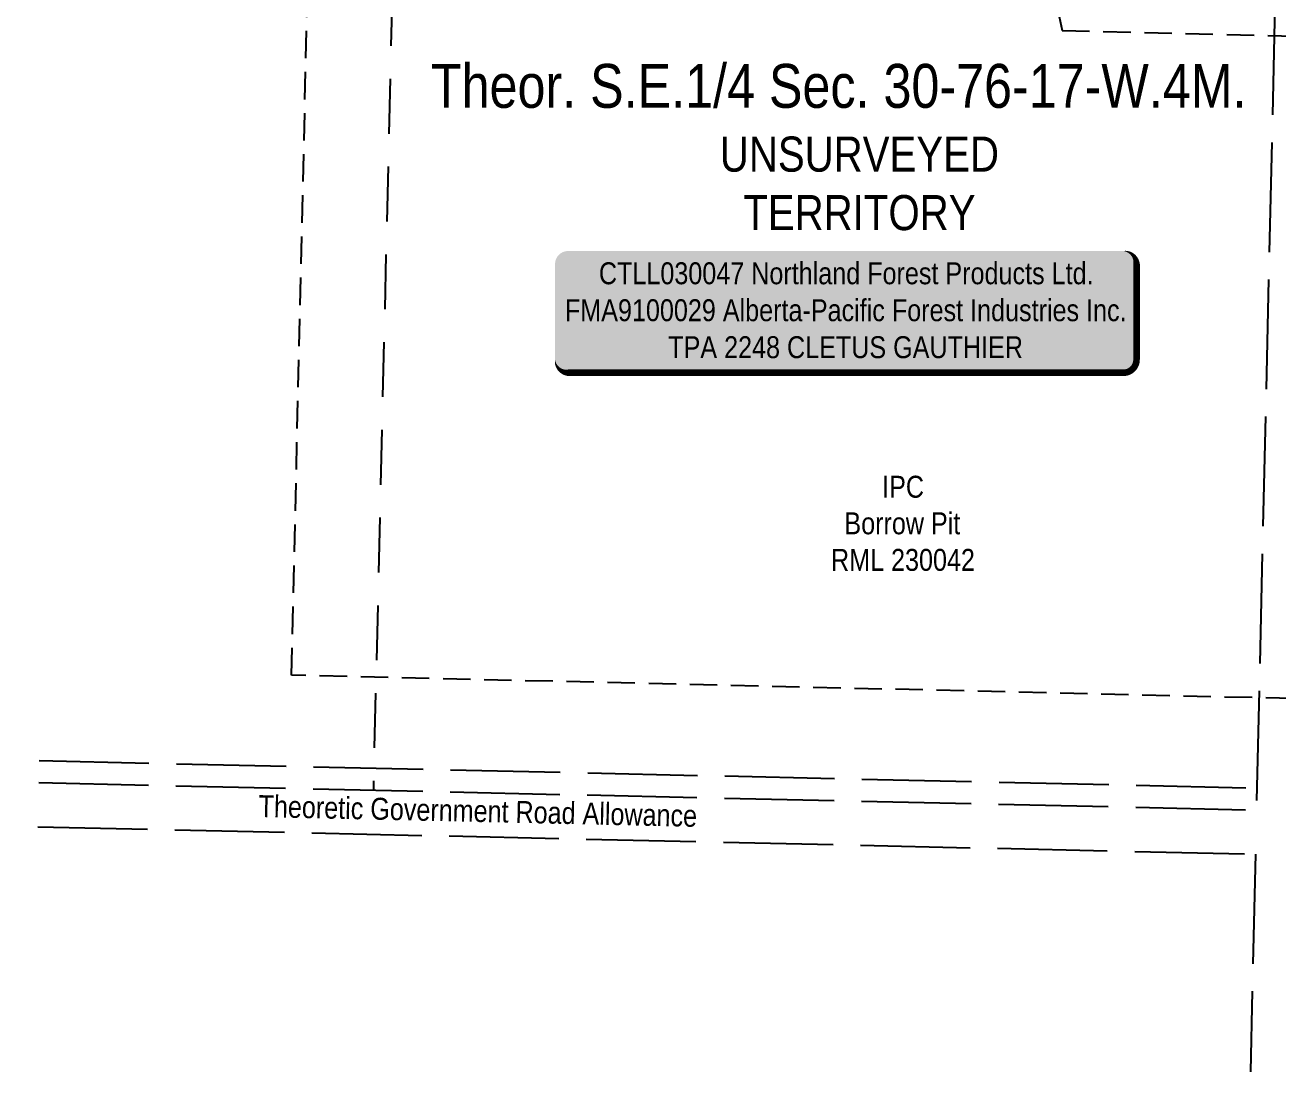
# Model space of a CAD drawing. Extents: x 395420 to 400963, y 6163329 to 6167492.
# Drawn here: x 397423 to 397994, y 6163349 to 6163826 of the extents above; entities that cross this region are included whole.
import ezdxf
from ezdxf.enums import TextEntityAlignment as Align

# ---------------------------------------------------------------- set-up
doc = ezdxf.new("R2010")
doc.units = 0
doc.header["$LTSCALE"] = 5
for name, pattern in [('foc-ACCESSROAD', [3.75, 2.5, -1.25]), ('foc-LSD', [8, 5, -3]), ('foc-UNSURVEYED', [12.5, 10, -2.5])]:
    doc.linetypes.add(name, pattern=pattern)
for name, color, linetype in [('AS-WILDLIFE', 131, 'Continuous'), ('C-SYMBOL', 7, 'Continuous'), ('C-WS', 13, 'foc-ACCESSROAD'), ('L-ROAD-T', 7, 'Continuous'), ('L-SECTION-LSD', 7, 'foc-LSD'), ('L-UNS-T', 3, 'Continuous'), ('L-USEC', 7, 'foc-UNSURVEYED')]:
    doc.layers.add(name, color=color, linetype=linetype)
doc.layers.add('C-WS-T', color=13, linetype='Continuous', lineweight=9)
doc.styles.add('175L', font='ARIALN.TTF', dxfattribs={"height": 20})
doc.styles.add('80', font='ARIALN.TTF', dxfattribs={"height": 10})
doc.styles.add('80L', font='ARIALN.TTF', dxfattribs={"height": 10})

# ---------------------------------------------------------------- blocks, each defined once
blk = doc.blocks.new('*U34')
h = blk.add_hatch(color=255)
edge = h.paths.add_edge_path()
edge.add_line((-126.5, -28.5), (126.5, -28.5))
edge.add_arc((126.5, -22.5), 6, 270, 360)
edge.add_line((132.5, -22.5), (132.5, 21))
edge.add_arc((126.5, 21), 6, 0, 90)
edge.add_line((126.5, 27), (-126.5, 27))
edge.add_arc((-126.5, 21), 6, 90, 180)
edge.add_line((-132.5, 21), (-132.5, -22.5))
edge.add_arc((-126.5, -22.5), 6, 180, 270)
at = {"color": 44, "flags": 128}
blk.add_lwpolyline([(-126.5, -28.5, 3, 3, 0), (126.5, -28.5, 3, 3, 0.414214), (132.5, -22.5, 3, 3, 0), (132.5, 21, 3, 0, 0.414214), (126.5, 27, 0, 0, 0), (-126.5, 27, 0, 0, 0.414214), (-132.5, 21, 0, 0, 0), (-132.5, -22.5, 0, 3, 0.414214)], format="xyseb", close=True, dxfattribs=at)
at = {"color": 44, "style": '80'}
blk.add_attdef('ENTER_TEXT_001', (-35.99, -5), '', height=10, dxfattribs=at)

msp = doc.modelspace()

# ---------------------------------------------------------------- linework, layer by layer
at = {"layer": 'C-WS'}
msp.add_lwpolyline([(397821.52, 6163931.073), (397877.339, 6163929.769), (397874.077, 6163911.273), (397886.261, 6163871.312), (397896.081, 6163823.917), (398064.643, 6163819.977), (398057.589, 6163518.172), (397544.926, 6163530.154), (397554.442, 6163937.316), (397821.52, 6163931.073)], close=True, dxfattribs=at)
at = {"layer": 'L-SECTION-LSD'}
msp.add_line((397601.153, 6164281.781), (397582.202, 6163477.768), dxfattribs=at)
at = {"layer": 'L-USEC'}
for p, q in [((398003.141, 6164272.841), (397984.603, 6163468.738)), ((397180.012, 6163496.851), (397984.817, 6163478.79)), ((397179.801, 6163486.799), (397984.603, 6163468.738)), ((397179.335, 6163466.695), (397984.14, 6163448.634)), ((397984.14, 6163448.634), (397981.852, 6163349.355))]:
    msp.add_line(p, q, dxfattribs=at)

# ---------------------------------------------------------------- block references
at = {"layer": 'AS-WILDLIFE'}
ref = msp.add_blockref('*U34', (397797.49, 6163696.483), dxfattribs=at)
ref.add_attrib('ENTER_TEXT_001', 'CTLL030047 Northland Forest Products Ltd.', (397684.99, 6163708.32), dxfattribs={"layer": '0', "color": 44, "height": 10, "style": '80'})
ref.add_attrib('ENTER_TEXT_002', 'FMA9100029 Alberta-Pacific Forest Industries Inc.', (397669.506, 6163691.483), dxfattribs={"layer": '0', "color": 44, "height": 10, "style": '80'})
ref.add_attrib('ENTER_TEXT_003', 'TPA 2248 CLETUS GAUTHIER', (397716.583, 6163674.639), dxfattribs={"layer": '0', "color": 44, "height": 10, "style": '80'})

# ---------------------------------------------------------------- texts
at = {"layer": 'C-SYMBOL', "color": 3, "style": '175L'}
msp.add_text('Theor. S.E.1/4 Sec. 30-76-17-W.4M.', height=19.99232, dxfattribs=at).set_placement((397794.276, 6163782.726), align=Align.BOTTOM_CENTER)
at = {"layer": 'C-WS-T', "insert": (397732.365, 6163621.038), "char_height": 9.99616, "attachment_point": 1, "style": '80L'}
msp.add_mtext_dynamic_manual_height_columns('\\pi81.693;IPC\\P\\pi64.506;Borrow Pit\\P\\pi58.414,t178.37;RML 230042', width=180.90941, gutter_width=50, heights=[0], dxfattribs=at)
at = {"layer": 'L-ROAD-T', "style": '80L'}
msp.add_text('Theoretic Government Road Allowance', height=9.99616, rotation=358.71017, dxfattribs=at).set_placement((397629.83, 6163468.282), align=Align.MIDDLE_CENTER)
at = {"layer": 'L-UNS-T', "color": 3, "insert": (397803.702, 6163754.184), "char_height": 15.99386, "attachment_point": 5, "style": '80L'}
msp.add_mtext_dynamic_manual_height_columns('UNSURVEYED TERRITORY', width=126.41375, gutter_width=47.5, heights=[0], dxfattribs=at)

doc.saveas('drawing.dxf')
